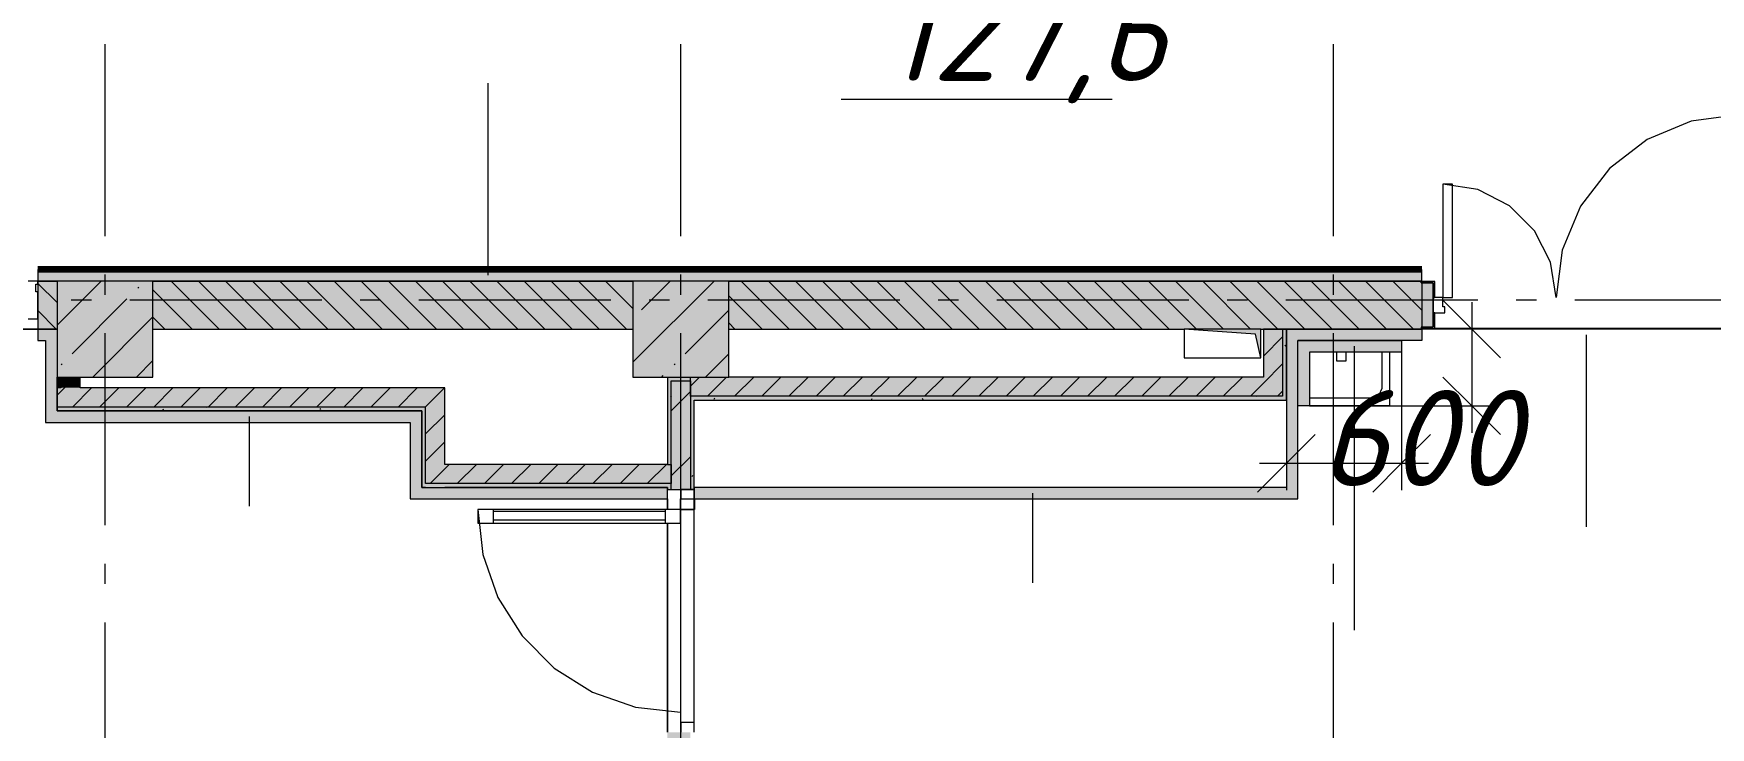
# Model space of a CAD drawing. Header units: millimetres. Extents: x -537608 to 253996, y -217170 to 186033.
# Drawn here: x -349234 to -340497, y -50626 to -47012 of the extents above; entities that cross this region are included whole.
import ezdxf

# ---------------------------------------------------------------- set-up
doc = ezdxf.new("R2010")
doc.units = ezdxf.units.MM
doc.layers.add('16) Лак 1.6м', color=160, linetype='Continuous', lineweight=90)
doc.layers.add('PDF _Геометрия', color=7, linetype='Continuous')
doc.layers.add('PDF _Текст', color=7, linetype='Continuous')
doc.layers.add('PDF _Сплошная заливка', color=7, linetype='Continuous', true_color=0xffffff)
doc.styles.add('PDF ISOCPEUR Italic', font='isocpeui.ttf')

msp = doc.modelspace()

# ---------------------------------------------------------------- hatches: boundary and pattern name
at = {"layer": 'PDF _Сплошная заливка', "transparency": 33554559}
h = msp.add_hatch(color=256, dxfattribs=at)
h.paths.add_polyline_path([(-346559.6449, -48550.6683), (-346111.3654, -48550.6683), (-346111.3654, -48300.6672), (-348611.3675, -48300.6672), (-348611.3675, -48550.6683), (-348235.5994, -48550.6683)], flags=0)
h.paths.add_polyline_path([(-350411.3665, -48550.6683), (-350411.3665, -48300.6672), (-351011.3691, -48300.6672), (-351011.3691, -48550.6683)], flags=0)
h.paths.add_polyline_path([(-351511.3712, -48550.6683), (-351511.3712, -48300.6672), (-351931.3695, -48300.6672), (-351931.3695, -48550.6683), (-351587.5169, -48550.6683)], flags=0)
h.paths.add_polyline_path([(-349111.3696, -48550.6683), (-349111.3696, -48300.6672), (-349211.37, -48300.6672), (-349211.37, -48550.6683)], flags=0)
h.paths.add_polyline_path([(-355777.4074, -48550.6683), (-355511.3711, -48546.7413), (-355511.3711, -48300.6672), (-356046.0272, -48300.6672), (-356046.0272, -48550.6683), (-356041.0323, -48550.6683)], flags=0)
h.paths.add_polyline_path([(-353861.3726, -48550.6683), (-353081.3659, -48550.6683), (-353081.3659, -48300.6672), (-353861.3726, -48300.6672)], flags=0)
h.paths.add_polyline_path([(-358146.0276, -48550.6683), (-357296.0325, -48550.6683), (-357296.0325, -48300.6672), (-358861.0323, -48300.6672), (-358861.0323, -48550.6683), (-358291.3347, -48550.6683)], flags=0)
h.paths.add_polyline_path([(-360111.3735, -48550.6683), (-360011.0286, -48550.6683), (-360011.0286, -48300.6672), (-360111.3735, -48300.6672)], flags=0)
at = {"layer": 'PDF _Сплошная заливка', "true_color": 0xff7d7d, "transparency": 33554559}
h = msp.add_hatch(color=11, dxfattribs=at)
h.paths.add_polyline_path([(-327611.3638, -48300.6672), (-327458.362, -48300.6672), (-327458.362, -48240.6687), (-332323.2166, -48240.6687), (-332323.2166, -48300.6672), (-328111.3659, -48300.6672)], flags=0)
h.paths.add_polyline_path([(-335871.3629, -48300.6672), (-335668.3652, -48300.6672), (-335668.3652, -48240.6687), (-335871.3629, -48240.6687)], flags=0)
h.paths.add_polyline_path([(-334968.3622, -48300.6672), (-334083.2137, -48300.6672), (-334083.2137, -48240.6687), (-334968.3622, -48240.6687)], flags=0)
h.paths.add_polyline_path([(-340241.3696, -48300.6672), (-336571.3659, -48300.6672), (-336571.3659, -48240.6687), (-340241.3696, -48240.6687)], flags=0)
h.paths.add_polyline_path([(-343207.736, -48300.6672), (-342001.3667, -48300.6672), (-342001.3667, -48240.6687), (-349211.37, -48240.6687), (-349211.37, -48300.6672), (-344883.6905, -48300.6672)], flags=0)
h.paths.add_polyline_path([(-350411.3665, -48300.6672), (-350411.3665, -48240.6687), (-351931.3695, -48240.6687), (-351931.3695, -48292.669), (-351926.3661, -48292.669), (-351926.3661, -48300.6672), (-351011.3691, -48300.6672)], flags=0)
h.paths.add_polyline_path([(-353263.4714, -48300.6672), (-353086.3694, -48300.6672), (-353086.3694, -48292.669), (-353081.3659, -48292.669), (-353081.3659, -48240.6687), (-353861.3726, -48240.6687), (-353861.3726, -48292.669), (-353856.3692, -48292.669), (-353856.3692, -48300.6672)], flags=0)
h.paths.add_polyline_path([(-355016.3724, -48300.6672), (-355016.3724, -48292.669), (-355011.369, -48292.669), (-355011.369, -48240.6687), (-355846.0263, -48240.6687), (-355846.0263, -48300.6672), (-355511.3711, -48300.6672)], flags=0)
at = {"layer": 'PDF _Сплошная заливка', "transparency": 33554559}
h = msp.add_hatch(color=256, dxfattribs=at)
h.paths.add_polyline_path([(-332321.2186, -48550.6683), (-331111.3615, -48550.6683), (-331111.3615, -48300.6672), (-332321.2186, -48303.029), (-332323.2166, -48550.6683)], flags=0)
h.paths.add_polyline_path([(-334085.2203, -48550.6683), (-334085.2203, -48548.6682), (-334085.2203, -48300.6672), (-334968.3622, -48300.6672), (-334968.3622, -48550.6683), (-334791.3635, -48550.6683)], flags=0)
h.paths.add_polyline_path([(-335668.3652, -48550.6683), (-335668.3652, -48300.6672), (-335871.3629, -48300.6672), (-335871.3629, -48550.6683), (-335711.364, -48550.6683)], flags=0)
h.paths.add_polyline_path([(-336571.3659, -48550.6683), (-336571.3659, -48300.6672), (-336611.3678, -48304.0236), (-336611.3678, -48550.6683)], flags=0)
h.paths.add_polyline_path([(-337111.3699, -48550.6683), (-337111.3699, -48300.6672), (-339611.3634, -48300.6672), (-339611.3634, -48550.6683), (-338179.864, -48550.6683)], flags=0)
h.paths.add_polyline_path([(-340239.363, -48550.6683), (-340111.3655, -48550.6683), (-340111.3655, -48300.6672), (-340239.363, -48304.5145), (-340241.3696, -48550.6683)], flags=0)
h.paths.add_polyline_path([(-342003.3647, -48550.6683), (-342003.3647, -48548.6682), (-342003.3647, -48300.6672), (-345611.3719, -48300.6672), (-345611.3719, -48550.6683), (-342369.7545, -48550.6683)], flags=0)
at = {"layer": 'PDF _Сплошная заливка', "true_color": 0xff7d7d, "transparency": 33554559}
h = msp.add_hatch(color=11, dxfattribs=at)
h.paths.add_polyline_path([(-349211.37, -48610.669), (-349111.3696, -48610.669), (-349111.3696, -48550.6683), (-349211.37, -48550.6683)], flags=0)
h.paths.add_polyline_path([(-350411.3665, -48610.669), (-350411.3665, -48550.6683), (-351011.3691, -48550.6683), (-351011.3691, -48610.669), (-350611.3674, -48610.669)], flags=0)
h = msp.add_hatch(color=11, dxfattribs=at)
h.paths.add_polyline_path([(-340111.3655, -48610.669), (-340111.3655, -48550.6683), (-340241.3696, -48550.6683), (-340241.3696, -48610.669), (-340171.3641, -48610.669)], flags=0)
h.paths.add_polyline_path([(-342646.1336, -48610.669), (-342001.3667, -48610.669), (-342001.3667, -48550.6683), (-342646.1336, -48550.6683)], flags=0)
at = {"layer": 'PDF _Сплошная заливка', "true_color": 0xbce362, "transparency": 33554559}
msp.add_hatch(color=63, dxfattribs=at).paths.add_polyline_path([(-342106.1295, -48670.6675), (-342106.1295, -48610.669), (-342646.1336, -48610.669), (-342646.1336, -48670.6675), (-342369.7545, -48670.6675)])
at = {"layer": 'PDF _Сплошная заливка', "transparency": 33554559}
h = msp.add_hatch(color=256, dxfattribs=at)
h.paths.add_polyline_path([(-345931.3697, -55800.6713), (-345811.3641, -55800.6713), (-345811.3641, -55780.6704), (-345911.3645, -55780.6704), (-345911.3645, -50650.6708), (-345931.3697, -50650.6708), (-345931.3697, -55280.5864)], flags=0)
h.paths.add_polyline_path([(-345911.3645, -49385.8058), (-345911.3645, -49355.8065), (-345931.3697, -49355.8065), (-345931.3697, -49385.8058)], flags=0)
h.paths.add_polyline_path([(-345911.3645, -49255.806), (-345911.3645, -48820.6682), (-345811.3641, -48820.6682), (-345811.3641, -48800.6672), (-345931.3697, -48800.6672), (-345931.3697, -49255.806)], flags=0)
h = msp.add_hatch(color=256, dxfattribs=at)
h.paths.add_polyline_path([(-345911.3645, -55780.6704), (-345811.3641, -55780.6704), (-345811.3641, -50650.6708), (-345911.3645, -50650.6708), (-345911.3645, -55280.5864)], flags=0)
h.paths.add_polyline_path([(-345811.3641, -49385.8058), (-345811.3641, -48820.6682), (-345911.3645, -48820.6682), (-345911.3645, -49385.8058)], flags=0)
for points in [[(-342826.1291, -48900.6676), (-342826.1291, -48800.6672), (-345811.3641, -48800.6672), (-345811.3641, -48900.6676), (-343207.736, -48900.6676)], [(-347091.3644, -48956.9609), (-347091.3644, -48856.9605), (-349111.3696, -48856.9605), (-349111.3696, -48956.9609), (-347191.3648, -48956.9609)], [(-342726.1287, -48920.6686), (-342726.1287, -48900.6676), (-345791.3674, -48900.6676), (-345791.3674, -48920.6686), (-342826.1291, -48920.6686)], [(-347211.3701, -48976.9597), (-347191.3648, -48976.9597), (-347191.3648, -48956.9609), (-349111.3696, -48956.9609), (-349111.3696, -48976.9597), (-348235.5994, -48976.9597)], [(-347191.3648, -49355.8065), (-347091.3644, -49355.8065), (-347091.3644, -48956.9609), (-347191.3648, -48956.9609), (-347191.3648, -48976.9597)]]:
    msp.add_hatch(color=256, dxfattribs=at).paths.add_polyline_path(points)
at = {"layer": 'PDF _Сплошная заливка', "true_color": 0xff7d7d, "transparency": 33554559}
for points in [[(-347271.3686, -49036.9604), (-347211.3701, -49036.9604), (-347211.3701, -48976.9597), (-349111.3696, -48976.9597), (-349111.3696, -49036.9604), (-348235.5994, -49036.9604)], [(-345931.3697, -49435.806), (-345931.3697, -49375.8074), (-347211.3701, -49375.8074), (-347211.3701, -49435.806), (-346559.6449, -49435.806)], [(-343207.736, -49435.806), (-342646.1336, -49435.806), (-342646.1336, -49375.8074), (-345791.3674, -49375.8074), (-345791.3674, -49435.806), (-344883.6905, -49435.806)]]:
    msp.add_hatch(color=11, dxfattribs=at).paths.add_polyline_path(points)

# ---------------------------------------------------------------- linework, layer by layer
at = {"layer": '16) Лак 1.6м'}
msp.add_line((-342001.3667, -48240.6687), (-349211.37, -48240.6687), dxfattribs=at)
at = {"layer": 'PDF _Геометрия', "color": 253, "lineweight": 9, "true_color": 0xaaaaaa}
for p, q in [((-348861.3685, -48066.8757), (-348861.3685, -47066.8758)), ((-345861.3643, -48066.8757), (-345861.3643, -47066.8758)), ((-342461.367, -48066.8757), (-342461.367, -47066.8758)), ((-345026.0869, -47354.2672), (-343613.1804, -47354.2672)), ((-348861.3685, -48372.7094), (-348861.3685, -48266.8745)), ((-345861.3643, -48372.7094), (-345861.3643, -48266.8745)), ((-342461.367, -48372.7094), (-342461.367, -48266.8745)), ((-348931.8821, -48400.6676), (-349037.7213, -48400.6676)), ((-347731.8855, -48400.6676), (-348731.8898, -48400.6676)), ((-347426.0541, -48400.6676), (-347531.8847, -48400.6676)), ((-346226.0489, -48400.6676), (-347226.0532, -48400.6676)), ((-345920.2174, -48400.6676), (-346026.0481, -48400.6676)), ((-344720.221, -48400.6676), (-345720.2166, -48400.6676)), ((-344414.3895, -48400.6676), (-344520.2201, -48400.6676)), ((-343214.3843, -48400.6676), (-344214.3886, -48400.6676)), ((-342908.5528, -48400.6676), (-343014.3835, -48400.6676)), ((-341708.5477, -48400.6676), (-342708.552, -48400.6676)), ((-341402.7163, -48400.6676), (-341508.5469, -48400.6676)), ((-340202.7197, -48400.6676), (-341202.7154, -48400.6676)), ((-348861.3685, -49572.7081), (-348861.3685, -48572.7081)), ((-345861.3643, -49572.7081), (-345861.3643, -48572.7081)), ((-342839.5119, -48550.6683), (-343239.5136, -48550.6683)), ((-343239.5136, -48550.6683), (-343239.5136, -48700.6689)), ((-342867.018, -48578.168), (-343239.5136, -48550.6683)), ((-342839.5119, -48700.6689), (-342839.5119, -48550.6683)), ((-342461.367, -49572.7081), (-342461.367, -48572.7081)), ((-342351.3682, -48550.6683), (-342343.3679, -48550.6683)), ((-342839.5119, -48700.6689), (-342867.018, -48578.168)), ((-343239.5136, -48700.6689), (-342839.5119, -48700.6689)), ((-342444.5137, -48670.6675), (-342444.5137, -48715.6815)), ((-342444.5137, -48715.6815), (-342394.5134, -48715.6815)), ((-342394.5134, -48715.6815), (-342394.5134, -48670.6675)), ((-342209.5144, -48670.6675), (-342209.5144, -48860.67)), ((-342169.5125, -48670.6675), (-342169.5125, -48950.6678)), ((-342579.5125, -48910.6681), (-342586.1264, -48907.9296)), ((-342259.5146, -48910.6681), (-342579.5125, -48910.6681)), ((-342224.1631, -48896.0237), (-342259.5146, -48910.6681)), ((-342209.5144, -48860.67), (-342224.1631, -48896.0237)), ((-342169.5125, -48950.6678), (-342586.1264, -48950.6678)), ((-348861.3685, -49878.5438), (-348861.3685, -49772.7089)), ((-345861.3643, -49878.5438), (-345861.3643, -49772.7089)), ((-342461.367, -49878.5438), (-342461.367, -49772.7089)), ((-348861.3685, -51078.5403), (-348861.3685, -50078.5404)), ((-345861.3643, -51078.5403), (-345861.3643, -50078.5404)), ((-342461.367, -51078.5403), (-342461.367, -50078.5404))]:
    msp.add_line(p, q, dxfattribs=at)
at = {"layer": 'PDF _Геометрия', "lineweight": 9}
for p, q in [((-346865.0113, -48270.668), (-346865.0113, -47270.668)), ((-340351.3683, -47435.6683), (-340597.2443, -47468.0379)), ((-340597.2443, -47468.0379), (-340826.3703, -47562.9444)), ((-340826.3703, -47562.9444), (-341023.1159, -47713.9161)), ((-341023.1159, -47713.9161), (-341174.0897, -47910.6681)), ((-341891.368, -47795.6681), (-341891.368, -48385.668)), ((-341841.3678, -47795.6681), (-341891.368, -47795.6681)), ((-341709.0472, -47824.5456), (-341891.368, -47795.6681)), ((-341841.3678, -48385.668), (-341841.3678, -47795.6681)), ((-341544.5701, -47908.3472), (-341709.0472, -47824.5456)), ((-341414.0494, -48038.8744), (-341544.5701, -47908.3472)), ((-341174.0897, -47910.6681), (-341269.0006, -48139.7898)), ((-341330.2478, -48203.3472), (-341414.0494, -48038.8744)), ((-341269.0006, -48139.7898), (-341301.3637, -48385.668)), ((-341301.3637, -48385.668), (-341330.2478, -48203.3472)), ((-349211.37, -48300.6672), (-349261.3702, -48300.6672)), ((-349211.37, -48240.6687), (-349211.37, -48300.6672)), ((-349211.37, -48317.6691), (-349211.37, -48300.6672)), ((-349211.37, -48300.6672), (-349111.3696, -48300.6672)), ((-349111.3696, -48300.6672), (-349211.37, -48300.6672)), ((-349211.37, -48300.6672), (-349211.37, -48550.6683)), ((-349111.3696, -48412.8727), (-349211.37, -48312.8723)), ((-349111.3696, -48530.4392), (-348881.5977, -48300.6672)), ((-349111.3696, -48302.3401), (-349109.6989, -48300.6672)), ((-348611.3675, -48300.6672), (-349111.3696, -48300.6672)), ((-349111.3696, -48300.6672), (-349111.3696, -48800.6672)), ((-348611.3675, -48800.6672), (-348611.3675, -48300.6672)), ((-346111.3654, -48300.6672), (-348611.3675, -48300.6672)), ((-348611.3675, -48300.6672), (-346111.3654, -48300.6672)), ((-348266.4642, -48550.6683), (-348516.4652, -48300.6672)), ((-348125.0409, -48550.6683), (-348375.0419, -48300.6672)), ((-347983.6262, -48550.6683), (-348233.6187, -48300.6672)), ((-347842.203, -48550.6683), (-348092.204, -48300.6672)), ((-347700.7797, -48550.6683), (-347950.7807, -48300.6672)), ((-347559.3564, -48550.6683), (-347809.3575, -48300.6672)), ((-347417.9331, -48550.6683), (-347667.9342, -48300.6672)), ((-347276.5185, -48550.6683), (-347526.5195, -48300.6672)), ((-347135.0952, -48550.6683), (-347385.0963, -48300.6672)), ((-346993.6719, -48550.6683), (-347243.673, -48300.6672)), ((-346852.2486, -48550.6683), (-347102.2497, -48300.6672)), ((-346710.834, -48550.6683), (-346960.8265, -48300.6672)), ((-346569.4107, -48550.6683), (-346819.4118, -48300.6672)), ((-346427.9874, -48550.6683), (-346677.9885, -48300.6672)), ((-346286.5642, -48550.6683), (-346536.5653, -48300.6672)), ((-346145.1409, -48550.6683), (-346395.142, -48300.6672)), ((-346111.3654, -48443.0227), (-346253.7273, -48300.6672)), ((-346111.3654, -48723.8175), (-345688.2151, -48300.6672)), ((-345611.3719, -48300.6672), (-346111.3654, -48300.6672)), ((-346111.3654, -48300.6672), (-346111.3654, -48800.6672)), ((-346066.7992, -48451.148), (-345916.3163, -48300.6672)), ((-345611.3719, -48800.6672), (-345611.3719, -48300.6672)), ((-342001.3667, -48300.6672), (-345611.3719, -48300.6672)), ((-345611.3719, -48300.6672), (-342001.3667, -48300.6672)), ((-345296.6185, -48550.6683), (-345546.6196, -48300.6672)), ((-345155.1952, -48550.6683), (-345405.1963, -48300.6672)), ((-345013.772, -48550.6683), (-345263.7731, -48300.6672)), ((-344872.3487, -48550.6683), (-345122.3498, -48300.6672)), ((-344730.934, -48550.6683), (-344980.9351, -48300.6672)), ((-344589.5108, -48550.6683), (-344839.5119, -48300.6672)), ((-344448.0875, -48550.6683), (-344698.0886, -48300.6672)), ((-344306.6642, -48550.6683), (-344556.6653, -48300.6672)), ((-344165.241, -48550.6683), (-344415.242, -48300.6672)), ((-344023.8263, -48550.6683), (-344273.8274, -48300.6672)), ((-343882.403, -48550.6683), (-344132.4041, -48300.6672)), ((-343740.9798, -48550.6683), (-343990.9808, -48300.6672)), ((-343599.5565, -48550.6683), (-343849.5575, -48300.6672)), ((-343458.1418, -48550.6683), (-343708.1343, -48300.6672)), ((-343316.7186, -48550.6683), (-343566.7196, -48300.6672)), ((-343175.2953, -48550.6683), (-343425.2963, -48300.6672)), ((-343033.872, -48550.6683), (-343283.8731, -48300.6672)), ((-342892.4488, -48550.6683), (-343142.4498, -48300.6672)), ((-342751.0341, -48550.6683), (-343001.0351, -48300.6672)), ((-342609.6108, -48550.6683), (-342859.6119, -48300.6672)), ((-342468.1876, -48550.6683), (-342718.1886, -48300.6672)), ((-342326.7643, -48550.6683), (-342576.7653, -48300.6672)), ((-342185.3497, -48550.6683), (-342435.3421, -48300.6672)), ((-342043.9264, -48550.6683), (-342293.9274, -48300.6672)), ((-342001.3667, -48451.8046), (-342152.5041, -48300.6672)), ((-342003.3647, -48308.3834), (-342011.0809, -48300.6672)), ((-341933.3678, -48302.6673), (-342003.3647, -48302.6673)), ((-342003.3647, -48302.6673), (-342003.3647, -48310.6677)), ((-342003.3647, -48310.6677), (-341941.3682, -48310.6677)), ((-342001.3667, -48300.6672), (-342001.3667, -48240.6687)), ((-341941.3682, -48310.6677), (-342001.3667, -48310.6677)), ((-342001.3667, -48310.6677), (-342001.3667, -48540.6678)), ((-341941.3682, -48310.6677), (-341941.3682, -48385.668)), ((-341941.3682, -48540.6678), (-341941.3682, -48310.6677)), ((-341933.3678, -48385.668), (-341933.3678, -48302.6673)), ((-349221.3683, -48357.6688), (-349221.3683, -48317.6691)), ((-349221.3683, -48317.6691), (-349211.37, -48317.6691)), ((-349211.37, -48357.6688), (-349221.3683, -48357.6688)), ((-349211.37, -48497.669), (-349211.37, -48357.6688)), ((-349032.0806, -48679.2471), (-348746.9605, -48394.1248)), ((-348689.933, -48337.0995), (-348685.1879, -48332.3587)), ((-348407.8874, -48550.6683), (-348611.3675, -48347.1861)), ((-345438.0418, -48550.6683), (-345611.3719, -48377.3383)), ((-341891.368, -48385.668), (-341941.3682, -48385.668)), ((-341941.3682, -48385.668), (-341941.3682, -48465.6675)), ((-341941.3682, -48385.668), (-341933.3678, -48385.668)), ((-341891.368, -48385.668), (-341841.3678, -48385.668)), ((-341891.368, -48435.6682), (-341891.368, -48385.668)), ((-349114.9952, -48550.6683), (-349211.37, -48454.2934)), ((-348925.3974, -48800.6672), (-348611.3675, -48486.6351)), ((-348549.3107, -48550.6683), (-348611.3675, -48488.6072)), ((-345838.698, -48679.2471), (-345611.3719, -48451.9165)), ((-341941.3682, -48465.6675), (-341881.3697, -48465.6675)), ((-341933.3678, -48465.6675), (-341941.3682, -48465.6675)), ((-341941.3682, -48465.6675), (-341941.3682, -48540.6678)), ((-341933.3678, -48548.6682), (-341933.3678, -48465.6675)), ((-341881.3697, -48435.6682), (-341891.368, -48435.6682)), ((-341881.3697, -48465.6675), (-341881.3697, -48435.6682)), ((-341740.5837, -48410.6681), (-341740.5837, -49090.668)), ((-349261.3702, -48497.669), (-349211.37, -48497.669)), ((-349211.37, -48550.6683), (-349111.3696, -48550.6683)), ((-349111.3696, -48550.6683), (-349211.37, -48550.6683)), ((-349211.37, -48550.6683), (-349211.37, -48610.669)), ((-348611.3675, -48550.6683), (-346111.3654, -48550.6683)), ((-345579.4564, -48550.6683), (-345611.3719, -48518.7594)), ((-345611.3719, -48550.6683), (-343239.5136, -48550.6683)), ((-342839.5119, -48550.6683), (-342646.1336, -48550.6683)), ((-342726.1287, -48550.6683), (-342826.1291, -48550.6683)), ((-342826.1291, -48550.6683), (-342826.1291, -48800.6672)), ((-342706.1321, -48550.6683), (-342726.1287, -48550.6683)), ((-342726.1287, -48550.6683), (-342726.1287, -48900.6676)), ((-342706.1321, -48920.6686), (-342706.1321, -48550.6683)), ((-342646.1336, -48550.6683), (-342706.1321, -48550.6683)), ((-342706.1321, -48550.6683), (-342706.1321, -49375.8074)), ((-342646.1336, -48550.6683), (-342001.3667, -48550.6683)), ((-342001.3667, -48550.6683), (-342646.1336, -48550.6683)), ((-342003.3647, -48540.6678), (-342003.3647, -48548.6682)), ((-341941.3682, -48540.6678), (-342003.3647, -48540.6678)), ((-342003.3647, -48548.6682), (-341933.3678, -48548.6682)), ((-342001.3667, -48540.6678), (-341941.3682, -48540.6678)), ((-342001.3667, -48550.6683), (-342001.3667, -48610.669)), ((-341740.5837, -48550.6683), (-341880.586, -48550.6683)), ((-341528.4574, -48550.6683), (-341740.5837, -48550.6683)), ((-349211.37, -48610.669), (-349171.3681, -48610.669)), ((-349171.3681, -48610.669), (-349171.3681, -49036.9604)), ((-342826.1291, -48691.2993), (-342726.1287, -48591.2988)), ((-342646.1336, -48670.6675), (-342646.1336, -48610.669)), ((-342646.1336, -48610.669), (-342106.1295, -48610.669)), ((-342001.3667, -48610.669), (-342646.1336, -48610.669)), ((-342352.5567, -48640.6682), (-342352.5567, -50119.5197)), ((-342106.1295, -48610.669), (-342106.1295, -48670.6675)), ((-341144.3101, -48580.6676), (-341144.3101, -49580.6675)), ((-349089.108, -48736.2724), (-349084.3629, -48731.5315)), ((-348697.3047, -48800.6672), (-348611.3675, -48714.7342)), ((-345895.7254, -48736.2724), (-345890.9804, -48731.5315)), ((-345732.0234, -48800.6672), (-345611.3719, -48680.0135)), ((-342826.1291, -48832.7204), (-342726.1287, -48732.7221)), ((-342646.1336, -48950.6678), (-342646.1336, -48670.6675)), ((-342646.1336, -48950.6678), (-342646.1336, -48670.6675)), ((-342106.1295, -48670.6675), (-342586.1264, -48670.6675)), ((-342586.1264, -48670.6675), (-342586.1264, -48950.6678)), ((-342106.1295, -48670.6675), (-342106.1295, -49249.6938)), ((-349111.3696, -48800.6672), (-348611.3675, -48800.6672)), ((-349111.3696, -48976.9597), (-349111.3696, -48800.6672)), ((-349111.3696, -48800.6672), (-349111.3696, -48856.9605)), ((-349091.3729, -48800.6672), (-349091.3729, -48856.9605)), ((-349072.9092, -48856.9605), (-349016.6223, -48800.6672)), ((-348991.3725, -48856.9605), (-348991.3725, -48800.6672)), ((-346111.3654, -48800.6672), (-345611.3719, -48800.6672)), ((-345960.116, -48800.6672), (-345952.7529, -48793.2977)), ((-345931.3697, -48800.6672), (-345931.3697, -49255.806)), ((-345911.3645, -49255.806), (-345911.3645, -48820.6682)), ((-345911.3645, -48820.6682), (-345811.3641, -48820.6682)), ((-345811.3641, -48848.1097), (-345763.9302, -48800.6672)), ((-345811.3641, -48820.6682), (-345811.3641, -48800.6672)), ((-345811.3641, -48820.6682), (-345811.3641, -48900.6676)), ((-345811.3641, -48900.6676), (-345811.3641, -48820.6682)), ((-345722.5073, -48900.6676), (-345622.5069, -48800.6672)), ((-342826.1291, -48800.6672), (-345611.3719, -48800.6672)), ((-345581.0841, -48900.6676), (-345481.0836, -48800.6672)), ((-345439.6608, -48900.6676), (-345339.6604, -48800.6672)), ((-345298.2375, -48900.6676), (-345198.2371, -48800.6672)), ((-345156.8229, -48900.6676), (-345056.8224, -48800.6672)), ((-345015.3996, -48900.6676), (-344915.3992, -48800.6672)), ((-344873.9763, -48900.6676), (-344773.9759, -48800.6672)), ((-344732.5531, -48900.6676), (-344632.5526, -48800.6672)), ((-344591.1298, -48900.6676), (-344491.1379, -48800.6672)), ((-344449.7151, -48900.6676), (-344349.7147, -48800.6672)), ((-344308.2919, -48900.6676), (-344208.2914, -48800.6672)), ((-344166.8686, -48900.6676), (-344066.8681, -48800.6672)), ((-344025.4453, -48900.6676), (-343925.4449, -48800.6672)), ((-343884.0307, -48900.6676), (-343784.0302, -48800.6672)), ((-343742.6074, -48900.6676), (-343642.607, -48800.6672)), ((-343601.1841, -48900.6676), (-343501.1837, -48800.6672)), ((-343459.7609, -48900.6676), (-343359.7604, -48800.6672)), ((-343318.3376, -48900.6676), (-343218.3458, -48800.6672)), ((-343176.9229, -48900.6676), (-343076.9225, -48800.6672)), ((-343035.4997, -48900.6676), (-342935.4992, -48800.6672)), ((-342894.0764, -48900.6676), (-342826.1291, -48832.7204)), ((-349111.3696, -48895.4187), (-349072.9092, -48856.9605)), ((-349111.3696, -48856.9605), (-349111.3696, -48956.9609)), ((-349091.3729, -48856.9605), (-349111.3696, -48856.9605)), ((-349031.4864, -48956.9609), (-348931.4859, -48856.9605)), ((-347091.3644, -48856.9605), (-348991.3725, -48856.9605)), ((-348890.0631, -48956.9609), (-348790.0713, -48856.9605)), ((-348748.6485, -48956.9609), (-348648.648, -48856.9605)), ((-348607.2252, -48956.9609), (-348507.2247, -48856.9605)), ((-348465.8019, -48956.9609), (-348365.8015, -48856.9605)), ((-348324.3786, -48956.9609), (-348224.3782, -48856.9605)), ((-348182.964, -48956.9609), (-348082.9635, -48856.9605)), ((-348041.5407, -48956.9609), (-347941.5403, -48856.9605)), ((-347900.1174, -48956.9609), (-347800.117, -48856.9605)), ((-347758.6941, -48956.9609), (-347658.6937, -48856.9605)), ((-347617.2709, -48956.9609), (-347517.2791, -48856.9605)), ((-347475.8562, -48956.9609), (-347375.8558, -48856.9605)), ((-347334.4329, -48956.9609), (-347234.4325, -48856.9605)), ((-347193.0096, -48956.9609), (-347093.0093, -48856.9605)), ((-347091.3644, -48956.9609), (-347091.3644, -48856.9605)), ((-345911.3645, -48976.3935), (-345811.3641, -48876.3952)), ((-345811.3641, -48900.6676), (-345811.3641, -49385.8058)), ((-345791.3674, -48900.6676), (-345811.3641, -48900.6676)), ((-342826.1291, -48900.6676), (-345791.3674, -48900.6676)), ((-345791.3674, -49385.8058), (-345791.3674, -48920.6686)), ((-345791.3674, -48920.6686), (-342826.1291, -48920.6686)), ((-342726.1287, -48900.6676), (-342826.1291, -48900.6676)), ((-342826.1291, -48920.6686), (-342726.1287, -48920.6686)), ((-342752.6531, -48900.6676), (-342726.1287, -48874.1432)), ((-342726.1287, -48920.6686), (-342706.1321, -48920.6686)), ((-349111.3696, -48956.9609), (-349111.3696, -48976.9597)), ((-347191.3648, -48956.9609), (-349111.3696, -48956.9609)), ((-347211.3701, -48976.9597), (-349111.3696, -48976.9597)), ((-349111.3696, -48976.9597), (-347211.3701, -48976.9597)), ((-348109.841, -49006.959), (-348109.841, -49473.1102)), ((-347211.3701, -49036.9604), (-347211.3701, -48976.9597)), ((-347211.3701, -48976.9597), (-347211.3701, -49375.8074)), ((-347191.3648, -48976.9597), (-347191.3648, -48956.9609)), ((-347191.3648, -49355.8065), (-347191.3648, -48976.9597)), ((-347191.3648, -49096.7393), (-347091.3644, -48996.7389)), ((-347091.3644, -48976.9597), (-347091.3644, -48956.9609)), ((-347091.3644, -49255.806), (-347091.3644, -48976.9597)), ((-342646.1336, -49375.8074), (-342646.1336, -48950.6678)), ((-342586.1264, -48950.6678), (-342646.1336, -48950.6678)), ((-342586.1264, -48950.6678), (-341740.5837, -48950.6678)), ((-341740.5837, -48950.6678), (-341600.59, -48950.6678)), ((-349171.3681, -49036.9604), (-349111.3696, -49036.9604)), ((-349111.3696, -49036.9604), (-347271.3686, -49036.9604)), ((-347271.3686, -49036.9604), (-347271.3686, -49435.806)), ((-347211.3701, -49375.8074), (-347211.3701, -49036.9604)), ((-342706.1321, -49037.5632), (-342706.1321, -49249.6938)), ((-347191.3648, -49238.1604), (-347091.3644, -49138.16)), ((-347091.3644, -49279.5811), (-347067.5957, -49255.806)), ((-345931.3697, -49255.806), (-347091.3644, -49255.806)), ((-347026.1729, -49355.8065), (-346926.1725, -49255.806)), ((-346884.7496, -49355.8065), (-346784.7492, -49255.806)), ((-346743.3264, -49355.8065), (-346643.3259, -49255.806)), ((-346601.9117, -49355.8065), (-346501.9113, -49255.806)), ((-346460.4885, -49355.8065), (-346360.488, -49255.806)), ((-346319.0652, -49355.8065), (-346219.0647, -49255.806)), ((-346177.6419, -49355.8065), (-346077.6415, -49255.806)), ((-346036.2187, -49355.8065), (-345936.2182, -49255.806)), ((-345931.3697, -49255.806), (-345911.3645, -49255.806)), ((-345911.3645, -49315.8046), (-345811.3641, -49215.8063)), ((-345911.3645, -49355.8065), (-345911.3645, -49255.806)), ((-345911.3645, -49255.806), (-345911.3645, -49355.8065)), ((-342846.1344, -49249.6938), (-341966.1272, -49249.6938)), ((-342706.1321, -49249.6938), (-342706.1321, -49389.694)), ((-342106.1295, -49249.6938), (-342106.1295, -49389.694)), ((-347091.3644, -49355.8065), (-347191.3648, -49355.8065)), ((-347167.5962, -49355.8065), (-347091.3644, -49279.5811)), ((-345931.3697, -49355.8065), (-347091.3644, -49355.8065)), ((-345911.3645, -49355.8065), (-345931.3697, -49355.8065)), ((-345911.3645, -49385.8058), (-345911.3645, -49355.8065)), ((-347271.3686, -49435.806), (-347211.3701, -49435.806)), ((-347191.3648, -49375.8074), (-347211.3701, -49375.8074)), ((-347211.3701, -49375.8074), (-347191.3648, -49375.8074)), ((-347211.3701, -49435.806), (-345931.3697, -49435.806)), ((-347191.3648, -49375.8074), (-347091.3644, -49375.8074)), ((-347091.3644, -49375.8074), (-345931.3697, -49375.8074)), ((-345931.3697, -49375.8074), (-347091.3644, -49375.8074)), ((-345931.3697, -49435.806), (-345931.3697, -49375.8074)), ((-345931.3697, -49375.8074), (-345931.3697, -49385.8058)), ((-345931.3697, -49385.8058), (-345911.3645, -49385.8058)), ((-345911.3645, -49385.8058), (-345811.3641, -49385.8058)), ((-345862.3719, -49489.8064), (-345862.3719, -49435.806)), ((-345862.3719, -49435.806), (-345862.3719, -49489.8064)), ((-345861.3643, -49385.8058), (-345861.3643, -49435.806)), ((-345791.3674, -49385.8058), (-345861.3643, -49385.8058)), ((-345861.3643, -50600.6706), (-345861.3643, -49435.806)), ((-345861.3643, -49435.806), (-345791.3674, -49435.806)), ((-345811.3641, -49385.8058), (-345791.3674, -49385.8058)), ((-342706.1321, -49375.8074), (-345791.3674, -49375.8074)), ((-345791.3674, -49375.8074), (-345791.3674, -49435.806)), ((-345791.3674, -49435.806), (-345791.3674, -49385.8058)), ((-345791.3674, -50600.6706), (-345791.3674, -49435.806)), ((-345791.3674, -49435.806), (-342646.1336, -49435.806)), ((-345790.3685, -49489.8064), (-345790.3685, -49435.806)), ((-345790.3685, -49435.806), (-345790.3685, -49489.8064)), ((-344029.6306, -49405.8067), (-344029.6306, -49871.9558)), ((-342646.1336, -49435.806), (-342646.1336, -49375.8074)), ((-345862.3719, -49489.8064), (-346919.2314, -49489.8064)), ((-346919.2314, -49489.8064), (-346919.2314, -49561.8076)), ((-345862.3719, -49489.8064), (-346919.2314, -49489.8064)), ((-346919.2314, -49489.8064), (-346919.2314, -49561.8076)), ((-345862.3719, -49489.8064), (-346919.2314, -49489.8064)), ((-346919.2314, -49489.8064), (-346892.7328, -49724.9801)), ((-346839.2276, -49489.8064), (-346839.2276, -49561.8076)), ((-346839.2276, -49499.8068), (-345942.367, -49499.8068)), ((-345942.367, -49489.8064), (-345942.367, -49561.8076)), ((-345862.3719, -49561.8076), (-345862.3719, -49489.8064)), ((-345862.3719, -49561.8076), (-345862.3719, -49489.8064)), ((-345862.3719, -49489.8064), (-345790.3685, -49489.8064)), ((-345790.3685, -49489.8064), (-345862.3719, -49489.8064)), ((-346919.2314, -49561.8076), (-345862.3719, -49561.8076)), ((-346919.2314, -49561.8076), (-345862.3719, -49561.8076)), ((-346839.2276, -49543.8068), (-345942.367, -49543.8068)), ((-346892.7328, -49724.9801), (-346814.572, -49948.3598)), ((-346814.572, -49948.3598), (-346688.6585, -50148.7482)), ((-346688.6585, -50148.7482), (-346521.3137, -50316.093)), ((-346521.3137, -50316.093), (-346320.9253, -50442.0064)), ((-346320.9253, -50442.0064), (-346097.5434, -50520.1716)), ((-346097.5434, -50520.1716), (-345862.3719, -50546.6702)), ((-345861.3643, -50600.6706), (-345861.3643, -50650.6708)), ((-345791.3674, -50600.6706), (-345861.3643, -50600.6706)), ((-345791.3674, -50650.6708), (-345791.3674, -50600.6706))]:
    msp.add_line(p, q, dxfattribs=at)
at = {"layer": 'PDF _Геометрия', "lineweight": 20}
for p, q in [((-341740.5837, -48550.6683), (-341890.5843, -48400.6676)), ((-341590.583, -48700.6689), (-341740.5837, -48550.6683)), ((-341740.5837, -48950.6678), (-341890.5843, -48800.6672)), ((-341590.583, -49100.6685), (-341740.5837, -48950.6678)), ((-342556.1314, -49099.6954), (-342706.1321, -49249.6938)), ((-341956.1289, -49099.6954), (-342106.1295, -49249.6938)), ((-342706.1321, -49249.6938), (-342856.1327, -49399.6945)), ((-342106.1295, -49249.6938), (-342256.1301, -49399.6945))]:
    msp.add_line(p, q, dxfattribs=at)
at = {"layer": 'PDF _Геометрия', "color": 9, "lineweight": 9, "true_color": 0xc0c0c0}
for p, q in [((-349211.37, -48550.6683), (-350411.3665, -48550.6683)), ((-350411.3665, -48550.6683), (-349211.37, -48550.6683)), ((-340241.3696, -48550.6683), (-342001.3667, -48550.6683)), ((-341933.3678, -48546.6681), (-340309.3685, -48546.6681)), ((-345931.3697, -49489.8064), (-345931.3697, -49435.806)), ((-345931.3697, -49435.806), (-345931.3697, -49489.8064)), ((-345931.3697, -50650.6708), (-345931.3697, -49561.8076)), ((-345931.3697, -49561.8076), (-345931.3697, -50650.6708))]:
    msp.add_line(p, q, dxfattribs=at)
at = {"layer": 'PDF _Геометрия', "color": 8, "lineweight": 9, "true_color": 0x787878}
for p, q in [((-342710.1624, -48634.8015), (-342713.521, -48640.608)), ((-349110.9648, -48825.297), (-349111.3696, -48824.5995)), ((-345912.2601, -48897.7891), (-345915.6102, -48903.5957)), ((-345685.4852, -48911.4001), (-345688.8351, -48917.2066)), ((-344866.3635, -48915.0472), (-344869.6102, -48920.6686)), ((-344599.0182, -48918.6254), (-344602.3682, -48912.8168)), ((-342863.6595, -48900.6676), (-342865.9157, -48904.5731)), ((-348555.8126, -48974.0489), (-348559.1626, -48968.2424)), ((-348329.0376, -48960.438), (-348331.0442, -48956.9609)), ((-347736.6995, -48970.4018), (-347740.0496, -48964.5953)), ((-345794.5711, -49098.5112), (-345791.3674, -49098.5112)), ((-347211.3701, -49301.7113), (-347210.2591, -49301.7113)), ((-345800.6941, -49314.1533), (-345804.044, -49319.9598)), ((-346305.0451, -49374.9182), (-346305.5619, -49375.8074)), ((-346212.1409, -49375.8074), (-346213.381, -49373.6652))]:
    msp.add_line(p, q, dxfattribs=at)
at = {"layer": 'PDF _Сплошная заливка', "lineweight": 35, "transparency": 33554559}
for points in [[(-348611.3675, -48800.6672), (-348611.3675, -48300.6672), (-349111.3696, -48800.6672), (-349111.3696, -48300.6672)], [(-346111.3654, -48800.6672), (-345611.3719, -48800.6672), (-346111.3654, -48300.6672), (-345611.3719, -48300.6672)], [(-342726.1287, -48900.6676), (-342726.1287, -48550.6683), (-342826.1291, -48900.6676), (-342826.1291, -48550.6683)], [(-342706.1321, -48920.6686), (-342706.1321, -48550.6683), (-342726.1287, -48920.6686), (-342726.1287, -48550.6683)], [(-349091.3729, -48856.9605), (-349091.3729, -48800.6672), (-349111.3696, -48856.9605), (-349111.3696, -48800.6672)], [(-348991.3725, -48856.9605), (-348991.3725, -48800.6672), (-349091.3729, -48856.9605), (-349091.3729, -48800.6672)], [(-345811.3641, -49385.8058), (-345791.3674, -49385.8058), (-345811.3641, -48900.6676), (-345791.3674, -48900.6676)], [(-347191.3648, -49375.8074), (-347191.3648, -48976.9597), (-347211.3701, -49375.8074), (-347211.3701, -48976.9597)], [(-347091.3644, -49355.8065), (-345911.3645, -49355.8065), (-347091.3644, -49255.806), (-345911.3645, -49255.806)], [(-347191.3648, -49375.8074), (-345931.3697, -49375.8074), (-347191.3648, -49355.8065), (-345931.3697, -49355.8065)]]:
    msp.add_solid(points, dxfattribs=at)
at = {"layer": 'PDF _Сплошная заливка', "color": 7, "lineweight": 35, "true_color": 0xf4f4f4, "transparency": 33554559}
msp.add_solid([(-341941.3682, -48540.6678), (-341941.3682, -48310.6677), (-342001.3667, -48540.6678), (-342001.3667, -48310.6677)], dxfattribs=at)
at = {"layer": 'PDF _Сплошная заливка', "color": 254, "lineweight": 35, "true_color": 0xe2e2e2, "transparency": 33554559}
msp.add_solid([(-342839.5119, -48700.6689), (-342839.5119, -48550.6683), (-342867.018, -48578.168), (-343207.736, -48553.015)], dxfattribs=at)
at = {"layer": 'PDF _Сплошная заливка', "color": 11, "lineweight": 35, "true_color": 0xff7d7d, "transparency": 33554559}
for points in [[(-342706.1321, -49375.8074), (-342646.1336, -49375.8074), (-342706.1321, -48550.6683), (-342646.1336, -48550.6683)], [(-349111.3696, -49036.9604), (-349111.3696, -48610.669), (-349171.3681, -49036.9604), (-349171.3681, -48610.669)], [(-347211.3701, -49435.806), (-347211.3701, -49036.9604), (-347271.3686, -49435.806), (-347271.3686, -49036.9604)]]:
    msp.add_solid(points, dxfattribs=at)
at = {"layer": 'PDF _Сплошная заливка', "color": 63, "lineweight": 35, "true_color": 0xbce362, "transparency": 33554559}
msp.add_solid([(-342586.1264, -48950.6678), (-342586.1264, -48670.6675), (-342646.1336, -48950.6678), (-342646.1336, -48670.6675)], dxfattribs=at)

# ---------------------------------------------------------------- texts
at = {"layer": 'PDF _Текст', "char_height": 500, "attachment_point": 4, "style": 'PDF ISOCPEUR Italic'}
for s, insert in [('127,6', (-344805.3832, -47066.8951)), ('600', (-342538.8647, -49118.1785))]:
    msp.add_mtext(s, dxfattribs=dict(at, insert=insert))

doc.saveas('drawing.dxf')
